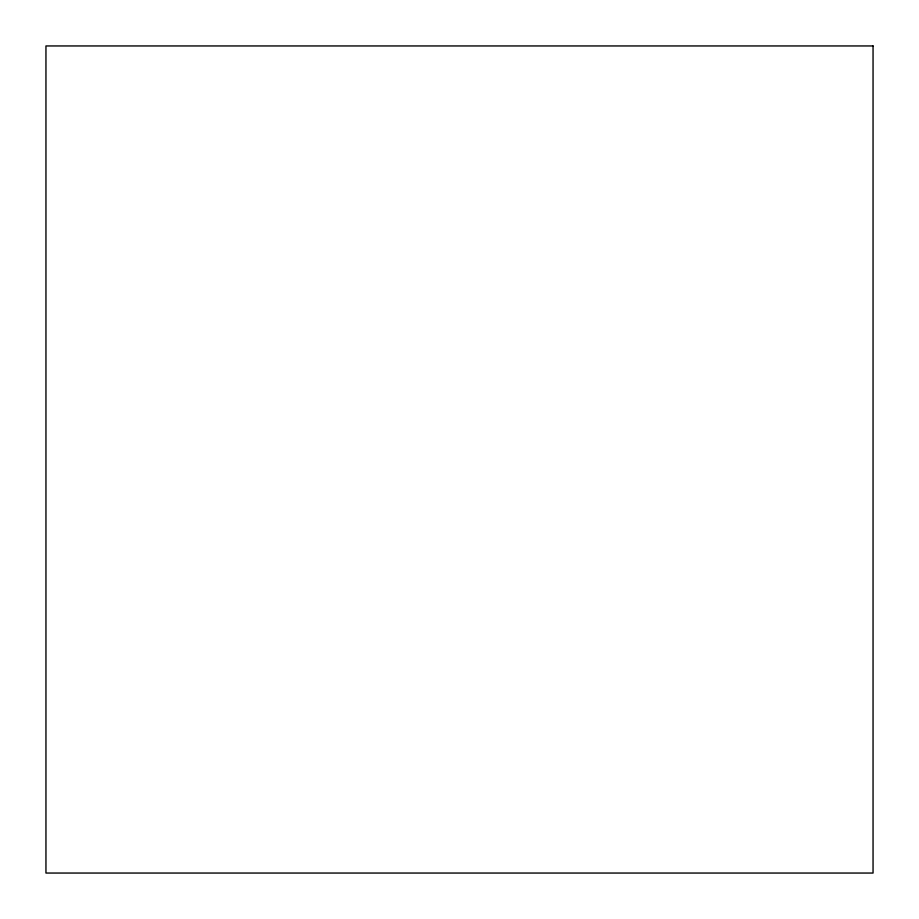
<?xml version="1.0" encoding="UTF-8"?>
<svg xmlns="http://www.w3.org/2000/svg" width="919" height="919" viewBox="0 0 919 919"><rect width="100%" height="100%" fill="white"/><g stroke="black" fill="none" stroke-linecap="round" stroke-linejoin="round"><path stroke-width="1.38" d="M873.05 45.95L45.95 45.95L45.95 873.05L873.05 873.05L873.05 45.95"/></g></svg>
